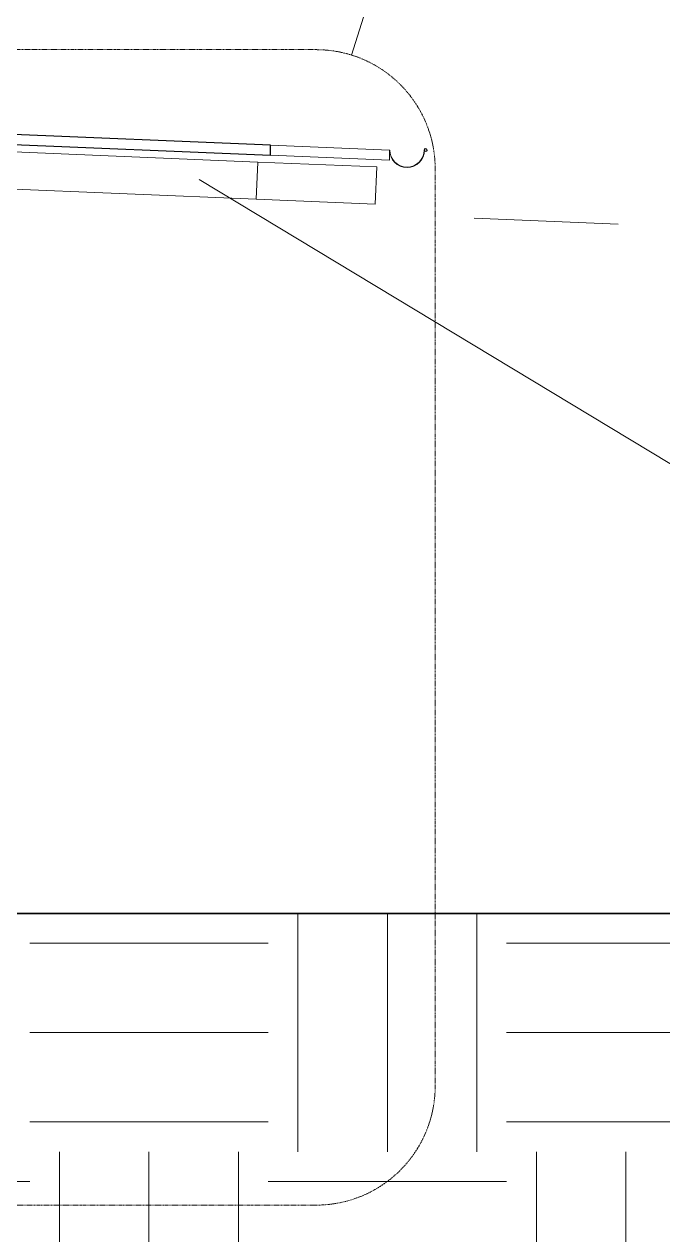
# Model space of a CAD drawing. Header units: inches. Extents: x 21408 to 98131, y -290 to 853.
# Drawn here: x 33193.9 to 33322.5, y -64.7 to 179.1 of the extents above; entities that cross this region are included whole.
import ezdxf

# ---------------------------------------------------------------- set-up
doc = ezdxf.new("R2010")
doc.units = ezdxf.units.IN
doc.header["$MEASUREMENT"] = 0
doc.linetypes.add('Dash Dot 3_16_', pattern=[0.3125, 0.1875, -0.0625, 0, -0.0625])
doc.linetypes.add('Grid Line 1_2_', pattern=[0.875, 0.5, -0.125, 0.125, -0.125])
for name, color, linetype, lineweight in [('A-ANNO-IDEN', 131, 'Continuous', 9), ('A-ANNO-SYMB', 150, 'Continuous', 9), ('A-DETL', 90, 'Continuous', 9), ('A-FLOR-LEVL', 51, 'Continuous', 9), ('A-ROOF', 132, 'Continuous', 9), ('A-ROOF-OTLN', 132, 'Continuous', 9), ('C-TOPO', 7, 'Continuous', 9), ('S-BEAM', 12, 'Continuous', 9)]:
    doc.layers.add(name, color=color, linetype=linetype, lineweight=lineweight)

# ---------------------------------------------------------------- blocks, each defined once
blk = doc.blocks.new('Dimension Lumber - 5_5 x 7_5 Glulam-1403166-Building Section - North_South looking East _ Fitness Center')
at = {"layer": 'S-BEAM'}
for p, q in [((22795.3, 154.01), (22859.05, 151.35)), ((22859.05, 151.35), (22858.74, 143.86)), ((22858.74, 143.86), (22795.3, 146.5))]:
    blk.add_line(p, q, dxfattribs=at)
blk = doc.blocks.new('Dimension Lumber - 5_5 x 7_5 Glulam-1403171-Building Section - North_South looking East _ Fitness Center')
at = {"layer": 'S-BEAM'}
for p, q in [((22859.05, 151.35), (22883.04, 150.35)), ((22883.04, 150.35), (22882.73, 142.86)), ((22882.73, 142.86), (22858.74, 143.86))]:
    blk.add_line(p, q, dxfattribs=at)

msp = doc.modelspace()

# ---------------------------------------------------------------- hatches: boundary and pattern name
at = {"layer": 'C-TOPO'}
h = msp.add_hatch(dxfattribs=at)
h.set_pattern_fill('FP_30', color=256, style=0, pattern_type=2)
h.set_pattern_definition([(0, (22011.01, 102), (48, 48), [48, -48]), (0, (22011.01, 120), (48, 48), [48, -48]), (0, (22011.01, 138), (48, 48), [48, -48]), (90, (22017.01, 144), (-48, 48), [48, -48]), (90, (22035.01, 144), (-48, 48), [48, -48]), (90, (22053.01, 144), (-48, 48), [48, -48])])
h.paths.add_polyline_path([(33415.91, -79.83), (33415.91, 0), (33182.69, 0), (33182.69, -36), (33185.69, -36), (33185.69, -48), (33180.69, -48), (33180.69, -79.83), (33397.94, -79.83)], flags=0)

# ---------------------------------------------------------------- linework, layer by layer
at = {"layer": 'A-ANNO-IDEN', "color": 153}
msp.add_line((33229.18, 147.86), (33361.08, 68.21), dxfattribs=at)
at = {"layer": 'A-ANNO-SYMB'}
msp.add_line((33259.86, 172.88), (33274.2, 218.65), dxfattribs=at)
at = {"layer": 'A-ANNO-SYMB', "linetype": 'Dash Dot 3_16_'}
for p, q in [((33252.68, 173.98), (33118.41, 173.98)), ((33276.68, -34.71), (33276.68, 149.98)), ((33118.41, -58.71), (33252.68, -58.71))]:
    msp.add_line(p, q, dxfattribs=at)
for centre, start, end in [((33252.68, 149.98), 0, 90), ((33252.68, -34.71), 270, 0)]:
    msp.add_arc(centre, 24, start, end, dxfattribs=at)
at = {"layer": 'A-DETL'}
msp.add_line((33284.52, 140.03), (33313.5, 138.82), dxfattribs=at)
at = {"layer": 'A-FLOR-LEVL', "linetype": 'Grid Line 1_2_'}
msp.add_line((30743.49, 0), (34108.05, 0), dxfattribs=at)
at = {"layer": 'A-ROOF', "lineweight": 25}
for p, q in [((33243.51, 154.75), (32752.19, 175.22)), ((32752.19, 173.22), (33243.51, 152.74)), ((33243.51, 152.74), (33243.51, 154.75))]:
    msp.add_line(p, q, dxfattribs=at)
at = {"layer": 'A-ROOF'}
for p, q in [((33243.51, 154.75), (33267.51, 153.75)), ((33267.51, 153.75), (33267.51, 151.74)), ((33267.51, 151.74), (33243.51, 152.74))]:
    msp.add_line(p, q, dxfattribs=at)
at = {"layer": 'A-ROOF-OTLN'}
for p, q in [((33267.57, 153.75), (33267.51, 153.75)), ((33274.61, 153.55), (33274.56, 153.5))]:
    msp.add_line(p, q, dxfattribs=at)
for centre, radius, start, end in [((33271.01, 153.75), 3.5, 180, 360), ((33271.01, 153.75), 3.44, 180, 0), ((33274.75, 153.75), 0.306, 232.159, 180), ((33274.75, 153.75), 0.243, 234.011, 180)]:
    msp.add_arc(centre, radius, start, end, dxfattribs=at)
at = {"layer": 'C-TOPO', "lineweight": 35}
msp.add_line((33397.94, 0), (33182.69, 0), dxfattribs=at)
at = {"layer": 'C-TOPO'}
msp.add_line((33397.93, 0), (33182.69, 0), dxfattribs=at)

# ---------------------------------------------------------------- block references
at = {"layer": 'S-BEAM'}
for name in ['Dimension Lumber - 5_5 x 7_5 Glulam-1403166-Building Section - North_South looking East _ Fitness Center', 'Dimension Lumber - 5_5 x 7_5 Glulam-1403171-Building Section - North_South looking East _ Fitness Center']:
    msp.add_blockref(name, (10381.89, 0), dxfattribs=at)

doc.saveas('drawing.dxf')
